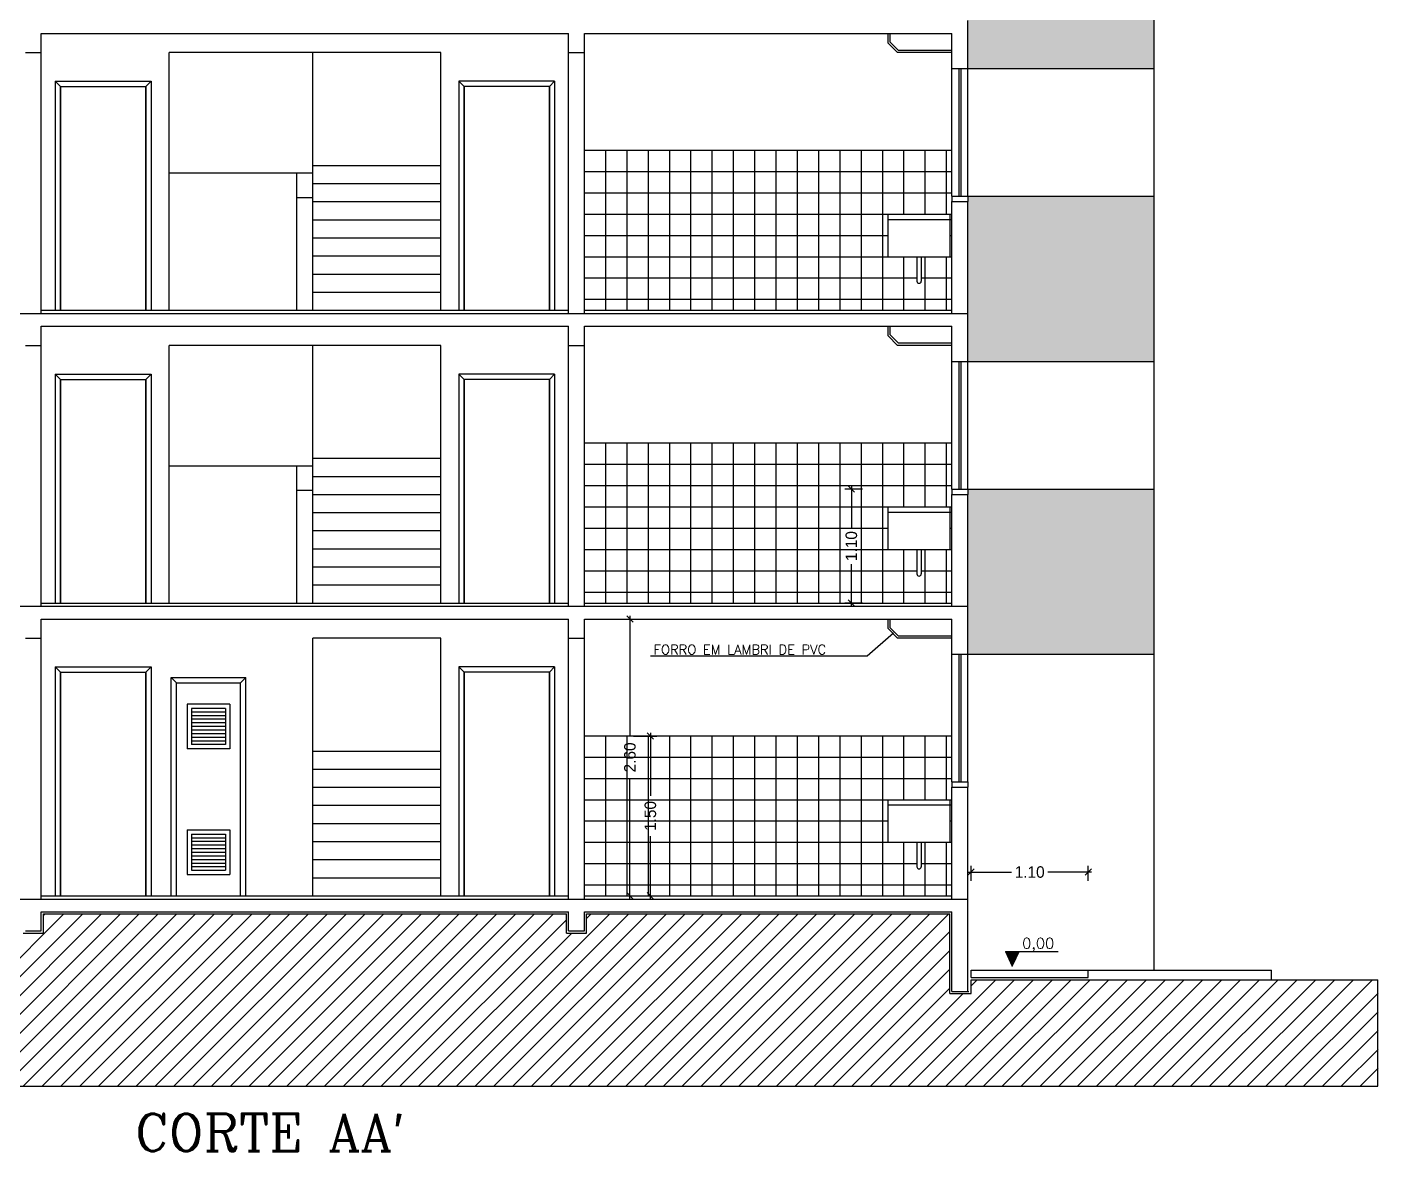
# Model space of a CAD drawing. Extents: x -18 to 75.6, y 22.6 to 43.7.
# Drawn here: x 38.84 to 51.53, y 22.79 to 33.34 of the extents above; entities that cross this region are included whole.
import ezdxf

# ---------------------------------------------------------------- set-up
doc = ezdxf.new("R2010")
doc.units = 0
doc.header["$LTSCALE"] = 2
doc.layers.get('0').update_dxf_attribs({"linetype": 'CONTINUOUS'})
doc.layers.get('DEFPOINTS').update_dxf_attribs({"linetype": 'CONTINUOUS'})
for name, color, linetype in [('CONCRETO', 5, 'CONTINUOUS'), ('COTAS', 244, 'CONTINUOUS'), ('EQUIPAMENTOS', 1, 'CONTINUOUS'), ('ESQUADRIAEMFACHADA', 1, 'CONTINUOUS'), ('ESQUADRIAS', 244, 'CONTINUOUS'), ('PAREDE', 7, 'CONTINUOUS'), ('PAREDECORTE', 3, 'CONTINUOUS'), ('PISO', 30, 'CONTINUOUS'), ('TERRENOEMCORTE', 244, 'CONTINUOUS'), ('TEXTO', 1, 'CONTINUOUS')]:
    doc.layers.add(name, color=color, linetype=linetype)
doc.styles.add('ROMANC', font='ROMANC.SHX')
doc.dimstyles.get("Standard").update_dxf_attribs({"dimtxt": 0.18, "dimasz": 0.18, "dimexe": 0.18, "dimexo": 0.0625, "dimgap": 0.09, "dimtad": 0, "dimtih": 1, "dimtoh": 1, "dimdec": 4, "dimzin": 0, "dimtxsty": 'STANDARD', "dimcen": 0.09, "dimazin": 3, "dimtfac": 1, "dimtdec": 4, "dimtofl": 0, "dimtmove": 0, "dimatfit": 3, "dimtolj": 1, "dimtzin": 0})

# ---------------------------------------------------------------- blocks, each defined once
blk = doc.blocks.new('_OBLIQUE')
at = {"color": 0, "linetype": 'BYBLOCK'}
blk.add_line((-0.5, -0.5), (0.5, 0.5), dxfattribs=at)
blk = doc.blocks.new('*D13')
at = {"color": 244, "linetype": 'BYBLOCK', "ltscale": 0.2}
for p, q in [((106.626, 26.182), (107.035, 26.182)), ((106.656, 26.101), (106.656, 26.242)), ((107.786, 26.182), (107.377, 26.182)), ((107.756, 26.101), (107.756, 26.242))]:
    blk.add_line(p, q, dxfattribs=at)
at = {"layer": 'DEFPOINTS', "color": 0, "linetype": 'BYBLOCK', "ltscale": 0.2}
for p in [(107.756, 26.182), (106.656, 25.261), (107.756, 25.261)]:
    blk.add_point(p, dxfattribs=at)
at = {"color": 244, "linetype": 'BYBLOCK', "ltscale": 0.2, "xscale": 0.06, "yscale": 0.06, "zscale": 0.06, "rotation": 180}
blk.add_blockref('_OBLIQUE', (106.656, 26.182), dxfattribs=at)
at = {"color": 244, "linetype": 'BYBLOCK', "ltscale": 0.2, "xscale": 0.06, "yscale": 0.06, "zscale": 0.06}
blk.add_blockref('_OBLIQUE', (107.756, 26.182), dxfattribs=at)
at = {"color": 30, "linetype": 'BYBLOCK', "ltscale": 0.2, "insert": (107.206, 26.182), "char_height": 0.108, "attachment_point": 5}
blk.add_mtext('\\A1;1.10', dxfattribs=at)
blk = doc.blocks.new('*X3')
at = {"color": 0}
for p, q in [((191.8346, 96.81), (191.8357, 96.8112)), ((191.8352, 96.8088), (191.8375, 96.8112)), ((191.8357, 96.8076), (191.8392, 96.8112)), ((191.8363, 96.8064), (191.841, 96.8112)), ((191.8369, 96.8052), (191.8428, 96.8112)), ((191.8374, 96.804), (191.8445, 96.8112)), ((191.838, 96.8028), (191.8463, 96.8112)), ((191.8386, 96.8016), (191.8481, 96.8112)), ((191.8391, 96.8004), (191.8498, 96.8112)), ((191.8397, 96.7992), (191.8516, 96.8112)), ((191.8403, 96.798), (191.8534, 96.8112)), ((191.8408, 96.7968), (191.8551, 96.8112)), ((191.8414, 96.7956), (191.8569, 96.8112)), ((191.842, 96.7944), (191.8587, 96.8112)), ((191.8425, 96.7932), (191.8605, 96.8112)), ((191.8431, 96.792), (191.8622, 96.8112)), ((191.8436, 96.7908), (191.864, 96.8112)), ((191.8442, 96.7896), (191.8658, 96.8112)), ((191.8448, 96.7884), (191.8675, 96.8112)), ((191.8453, 96.7872), (191.8693, 96.8112)), ((191.8459, 96.786), (191.8711, 96.8112)), ((191.8465, 96.7848), (191.8728, 96.8112)), ((191.847, 96.7836), (191.8746, 96.8112)), ((191.8476, 96.7824), (191.8764, 96.8112)), ((191.8482, 96.7812), (191.8781, 96.8112)), ((191.8487, 96.78), (191.8799, 96.8112)), ((191.8493, 96.7788), (191.8817, 96.8112)), ((191.8499, 96.7776), (191.8834, 96.8112)), ((191.8504, 96.7764), (191.8852, 96.8112)), ((191.851, 96.7752), (191.887, 96.8112)), ((191.8516, 96.774), (191.8887, 96.8112)), ((191.8521, 96.7728), (191.8905, 96.8112)), ((191.8527, 96.7716), (191.8923, 96.8112)), ((191.8533, 96.7704), (191.894, 96.8112)), ((191.8538, 96.7692), (191.8958, 96.8112)), ((191.8544, 96.768), (191.8976, 96.8112)), ((191.855, 96.7668), (191.8972, 96.809)), ((191.8555, 96.7656), (191.8957, 96.8057)), ((191.8561, 96.7644), (191.8942, 96.8025)), ((191.8567, 96.7632), (191.8927, 96.7992)), ((191.8572, 96.762), (191.8913, 96.796)), ((191.8578, 96.7608), (191.8898, 96.7928)), ((191.8584, 96.7596), (191.8883, 96.7895)), ((191.8589, 96.7584), (191.8868, 96.7863)), ((191.8595, 96.7572), (191.8853, 96.783)), ((191.8601, 96.756), (191.8839, 96.7798)), ((191.8606, 96.7548), (191.8824, 96.7765)), ((191.8612, 96.7536), (191.8809, 96.7733)), ((191.8618, 96.7524), (191.8794, 96.77)), ((191.8623, 96.7512), (191.8779, 96.7668)), ((191.8629, 96.75), (191.8765, 96.7635)), ((191.8635, 96.7488), (191.875, 96.7603)), ((191.864, 96.7476), (191.8735, 96.757)), ((191.8646, 96.7464), (191.872, 96.7538)), ((191.8652, 96.7452), (191.8705, 96.7505)), ((191.8657, 96.744), (191.8691, 96.7473)), ((191.8663, 96.7428), (191.8676, 96.744))]:
    blk.add_line(p, q, dxfattribs=at)
blk = doc.blocks.new('*X15')
at = {"color": 0, "linetype": 'CONTINUOUS', "ltscale": 0.2}
for p, q in [((29.935, 23.395), (31.554, 25.013)), ((30.112, 23.395), (31.731, 25.013)), ((30.289, 23.395), (31.907, 25.013)), ((30.466, 23.395), (32.084, 25.013)), ((30.643, 23.395), (32.261, 25.013)), ((30.819, 23.395), (32.438, 25.013)), ((30.996, 23.395), (32.615, 25.013)), ((31.173, 23.395), (32.791, 25.013)), ((31.35, 23.395), (32.968, 25.013)), ((31.363, 24.999), (31.377, 25.013)), ((31.526, 23.395), (33.145, 25.013)), ((31.703, 23.395), (33.322, 25.013)), ((31.88, 23.395), (33.498, 25.013)), ((32.057, 23.395), (33.675, 25.013)), ((32.234, 23.395), (33.852, 25.013)), ((32.41, 23.395), (34.029, 25.013)), ((32.587, 23.395), (34.206, 25.013)), ((32.764, 23.395), (34.382, 25.013)), ((32.941, 23.395), (34.559, 25.013)), ((33.117, 23.395), (34.736, 25.013)), ((33.294, 23.395), (34.913, 25.013)), ((33.471, 23.395), (35.089, 25.013)), ((33.648, 23.395), (35.266, 25.013)), ((33.825, 23.395), (35.443, 25.013)), ((34.001, 23.395), (35.62, 25.013)), ((34.178, 23.395), (35.797, 25.013)), ((34.355, 23.395), (35.973, 25.013)), ((34.532, 23.395), (36.15, 25.013)), ((35.062, 23.395), (36.68, 25.013)), ((35.239, 23.395), (36.857, 25.013)), ((35.416, 23.395), (37.034, 25.013)), ((35.592, 23.395), (37.211, 25.013)), ((35.769, 23.395), (37.388, 25.013)), ((35.946, 23.395), (37.564, 25.013)), ((36.123, 23.395), (37.741, 25.013)), ((36.299, 23.395), (37.918, 25.013)), ((36.463, 24.972), (36.504, 25.013)), ((36.476, 23.395), (38.095, 25.013)), ((36.653, 23.395), (38.271, 25.013)), ((36.83, 23.395), (38.448, 25.013)), ((37.007, 23.395), (38.625, 25.013)), ((37.183, 23.395), (38.802, 25.013)), ((37.36, 23.395), (38.979, 25.013)), ((37.537, 23.395), (39.155, 25.013)), ((37.714, 23.395), (39.332, 25.013)), ((37.89, 23.395), (39.509, 25.013)), ((38.067, 23.395), (39.686, 25.013)), ((38.244, 23.395), (39.862, 25.013)), ((34.708, 23.395), (36.273, 24.959)), ((34.885, 23.395), (36.324, 24.833)), ((38.421, 23.395), (39.873, 24.847)), ((38.598, 23.395), (39.873, 24.67)), ((38.774, 23.395), (39.873, 24.493)), ((39.305, 23.395), (40.305, 24.395)), ((39.481, 23.395), (40.481, 24.395)), ((39.658, 23.395), (40.658, 24.395)), ((39.835, 23.395), (40.835, 24.395)), ((40.012, 23.395), (41.012, 24.395)), ((40.072, 24.339), (40.128, 24.395)), ((40.189, 23.395), (41.189, 24.395)), ((40.365, 23.395), (41.365, 24.395)), ((40.542, 23.395), (41.542, 24.395)), ((40.719, 23.395), (41.719, 24.395)), ((40.896, 23.395), (41.896, 24.395)), ((41.072, 23.395), (42.072, 24.395)), ((41.249, 23.395), (42.249, 24.395)), ((41.426, 23.395), (42.426, 24.395)), ((41.603, 23.395), (42.603, 24.395)), ((41.78, 23.395), (42.78, 24.395)), ((41.956, 23.395), (42.956, 24.395)), ((42.133, 23.395), (43.133, 24.395)), ((42.31, 23.395), (43.31, 24.395)), ((42.487, 23.395), (43.487, 24.395)), ((42.663, 23.395), (43.663, 24.395)), ((42.84, 23.395), (43.84, 24.395)), ((38.951, 23.395), (39.873, 24.316)), ((39.128, 23.395), (39.998, 24.265)), ((43.017, 23.395), (43.893, 24.27)), ((43.194, 23.395), (43.893, 24.094)), ((43.371, 23.395), (43.893, 23.917)), ((43.547, 23.395), (43.893, 23.74)), ((43.724, 23.395), (43.893, 23.563))]:
    blk.add_line(p, q, dxfattribs=at)
blk = doc.blocks.new('*D32')
at = {"color": 244, "linetype": 'BYBLOCK', "ltscale": 0.2}
for p, q in [((45.717, 34.933), (45.937, 34.933)), ((45.877, 34.963), (45.877, 34.372)), ((45.877, 33.403), (45.877, 33.994)), ((45.717, 33.433), (45.937, 33.433))]:
    blk.add_line(p, q, dxfattribs=at)
at = {"layer": 'DEFPOINTS', "color": 0, "linetype": 'BYBLOCK', "ltscale": 0.2}
for p in [(44.877, 34.933), (44.877, 33.433), (45.877, 33.433)]:
    blk.add_point(p, dxfattribs=at)
at = {"color": 244, "linetype": 'BYBLOCK', "ltscale": 0.2, "xscale": 0.06, "yscale": 0.06, "zscale": 0.06}
for p, rotation in [((45.877, 34.933), 90), ((45.877, 33.433), 270)]:
    blk.add_blockref('_OBLIQUE', p, dxfattribs=dict(at, rotation=rotation))
at = {"color": 30, "linetype": 'BYBLOCK', "ltscale": 0.2, "insert": (45.877, 34.183), "char_height": 0.108, "attachment_point": 5, "rotation": 90}
blk.add_mtext('\\A1;1.50', dxfattribs=at)
blk = doc.blocks.new('*D33')
at = {"color": 244, "linetype": 'BYBLOCK', "ltscale": 0.2}
for p, q in [((44.917, 36.033), (45.137, 36.033)), ((45.077, 36.063), (45.077, 34.94)), ((45.077, 33.403), (45.077, 34.526)), ((44.917, 33.433), (45.137, 33.433))]:
    blk.add_line(p, q, dxfattribs=at)
at = {"layer": 'DEFPOINTS', "color": 0, "linetype": 'BYBLOCK', "ltscale": 0.2}
for p in [(44.077, 36.033), (44.077, 33.433), (45.077, 33.433)]:
    blk.add_point(p, dxfattribs=at)
at = {"color": 244, "linetype": 'BYBLOCK', "ltscale": 0.2, "xscale": 0.06, "yscale": 0.06, "zscale": 0.06}
for p, rotation in [((45.077, 36.033), 90), ((45.077, 33.433), 270)]:
    blk.add_blockref('_OBLIQUE', p, dxfattribs=dict(at, rotation=rotation))
at = {"color": 30, "linetype": 'BYBLOCK', "ltscale": 0.2, "insert": (45.077, 34.733), "char_height": 0.108, "attachment_point": 5, "rotation": 90}
blk.add_mtext('\\A1;2.60', dxfattribs=at)
blk = doc.blocks.new('*D43')
at = {"color": 244, "linetype": 'BYBLOCK', "ltscale": 0.2}
for p, q in [((46.687, 29.003), (46.523, 29.003)), ((46.583, 29.033), (46.583, 28.639)), ((46.583, 27.903), (46.583, 28.297)), ((46.687, 27.933), (46.523, 27.933))]:
    blk.add_line(p, q, dxfattribs=at)
at = {"layer": 'DEFPOINTS', "color": 0, "linetype": 'BYBLOCK', "ltscale": 0.2}
for p in [(47.527, 29.003), (46.583, 27.933), (47.527, 27.933)]:
    blk.add_point(p, dxfattribs=at)
at = {"color": 244, "linetype": 'BYBLOCK', "ltscale": 0.2, "xscale": 0.06, "yscale": 0.06, "zscale": 0.06}
for p, rotation in [((46.583, 29.003), 90), ((46.583, 27.933), 270)]:
    blk.add_blockref('_OBLIQUE', p, dxfattribs=dict(at, rotation=rotation))
at = {"color": 30, "linetype": 'BYBLOCK', "ltscale": 0.2, "insert": (46.583, 28.468), "char_height": 0.108, "attachment_point": 5, "rotation": 90}
blk.add_mtext('\\A1;{1.10}', dxfattribs=at)

msp = doc.modelspace()

# ---------------------------------------------------------------- linework, layer by layer
at = {"layer": 'CONCRETO', "color": 5, "linetype": 'CONTINUOUS', "ltscale": 0.2}
for p, q in [((47.677, 32.953), (47.677, 33.403)), ((38.977, 33.283), (43.927, 33.283)), ((38.977, 33.103), (38.977, 33.283)), ((43.927, 33.103), (43.927, 33.283)), ((44.077, 33.283), (47.527, 33.283)), ((44.077, 33.103), (44.077, 33.283)), ((47.527, 32.953), (47.527, 33.283)), ((38.827, 33.103), (38.977, 33.103)), ((43.927, 33.103), (44.077, 33.103)), ((47.527, 32.953), (47.677, 32.953)), ((47.527, 31.753), (47.677, 31.753)), ((47.527, 31.753), (47.527, 31.703)), ((47.677, 31.753), (47.677, 31.703)), ((47.527, 31.703), (47.677, 31.703)), ((35.227, 30.653), (47.677, 30.653)), ((35.227, 30.653), (47.677, 30.653)), ((35.227, 30.653), (47.677, 30.653)), ((47.677, 30.203), (47.677, 30.653)), ((38.977, 30.533), (43.927, 30.533)), ((38.977, 30.353), (38.977, 30.533)), ((43.927, 30.353), (43.927, 30.533)), ((44.077, 30.533), (47.527, 30.533)), ((44.077, 30.353), (44.077, 30.533)), ((47.527, 30.203), (47.527, 30.533)), ((38.827, 30.353), (38.977, 30.353)), ((43.927, 30.353), (44.077, 30.353)), ((47.527, 30.203), (47.677, 30.203)), ((47.527, 29.003), (47.527, 28.953)), ((47.527, 29.003), (47.677, 29.003)), ((47.527, 28.953), (47.677, 28.953)), ((47.677, 29.003), (47.677, 28.953)), ((35.227, 27.903), (47.677, 27.903)), ((35.227, 27.903), (47.677, 27.903)), ((38.977, 27.783), (43.927, 27.783)), ((38.977, 27.603), (38.977, 27.783)), ((43.927, 27.603), (43.927, 27.783)), ((44.077, 27.783), (47.527, 27.783)), ((44.077, 27.603), (44.077, 27.783)), ((47.527, 27.453), (47.527, 27.783)), ((47.677, 27.453), (47.677, 27.903)), ((38.827, 27.603), (38.977, 27.603)), ((43.927, 27.603), (44.077, 27.603)), ((47.527, 27.453), (47.677, 27.453)), ((47.527, 26.253), (47.677, 26.253)), ((47.527, 26.253), (47.527, 26.203)), ((47.527, 26.203), (47.677, 26.203)), ((47.677, 26.253), (47.677, 26.203)), ((35.227, 25.153), (47.677, 25.153)), ((47.677, 24.283), (47.677, 25.153)), ((38.977, 24.853), (38.977, 25.033)), ((38.977, 25.033), (43.927, 25.033)), ((43.927, 24.853), (43.927, 25.033)), ((44.077, 24.853), (44.077, 25.033)), ((44.077, 25.033), (47.527, 25.033)), ((47.527, 24.283), (47.527, 25.033)), ((38.827, 24.853), (38.977, 24.853)), ((43.927, 24.853), (44.077, 24.853)), ((47.527, 24.283), (47.677, 24.283)), ((47.537, 24.285), (47.687, 24.285))]:
    msp.add_line(p, q, dxfattribs=at)
at = {"layer": 'CONCRETO', "color": 244, "linetype": 'CONTINUOUS', "ltscale": 0.2}
for p, q in [((47.199, 31.183), (47.199, 30.956)), ((47.239, 31.183), (47.239, 30.956)), ((47.219, 30.936), (47.219, 30.936)), ((47.199, 28.433), (47.199, 28.206)), ((47.239, 28.433), (47.239, 28.206)), ((47.219, 28.186), (47.219, 28.186)), ((47.199, 25.683), (47.199, 25.456)), ((47.239, 25.683), (47.239, 25.456)), ((47.219, 25.436), (47.219, 25.436))]:
    msp.add_line(p, q, dxfattribs=at)
at = {"layer": 'CONCRETO', "color": 30, "linetype": 'CONTINUOUS', "ltscale": 0.2}
msp.add_line((50.527, 24.395), (50.527, 24.485), dxfattribs=at)
at = {"layer": 'CONCRETO', "color": 5, "ltscale": 0.2}
msp.add_line((47.537, 24.285), (47.687, 24.285), dxfattribs=at)
at = {"layer": 'CONCRETO', "color": 244, "linetype": 'CONTINUOUS', "ltscale": 0.2}
for centre, start, end in [((47.219, 30.956), 180, 270), ((47.219, 30.956), 270, 0), ((47.219, 28.206), 180, 270), ((47.219, 28.206), 270, 0), ((47.219, 25.456), 180, 270), ((47.219, 25.456), 270, 0)]:
    msp.add_arc(centre, 0.02, start, end, dxfattribs=at)
at = {"layer": 'COTAS', "color": 244, "ltscale": 0.2}
for p, q in [((48.029, 24.661), (48.094, 24.523)), ((48.029, 24.661), (48.524, 24.661)), ((48.094, 24.523), (48.158, 24.661))]:
    msp.add_line(p, q, dxfattribs=at)
at = {"layer": 'EQUIPAMENTOS', "color": 30, "linetype": 'CONTINUOUS', "ltscale": 0.2}
for p, q in [((46.927, 33.193), (46.927, 33.283)), ((46.947, 33.201), (46.947, 33.283)), ((46.927, 33.193), (47.017, 33.103)), ((46.947, 33.201), (47.026, 33.123)), ((47.527, 33.123), (47.026, 33.123)), ((47.527, 33.103), (47.017, 33.103)), ((46.927, 30.443), (46.927, 30.533)), ((46.947, 30.451), (46.947, 30.533)), ((46.947, 30.451), (47.026, 30.373)), ((46.927, 30.443), (47.017, 30.353)), ((47.527, 30.353), (47.017, 30.353)), ((47.527, 30.373), (47.026, 30.373)), ((46.927, 27.693), (46.927, 27.783)), ((46.947, 27.701), (46.947, 27.783)), ((46.927, 27.693), (47.017, 27.603)), ((46.947, 27.701), (47.026, 27.623)), ((47.527, 27.603), (47.017, 27.603)), ((47.527, 27.623), (47.026, 27.623))]:
    msp.add_line(p, q, dxfattribs=at)
at = {"layer": 'ESQUADRIAEMFACHADA', "color": 30, "linetype": 'CONTINUOUS', "ltscale": 0.3}
msp.add_line((43.747, 32.783), (43.747, 30.683), dxfattribs=at)
at = {"layer": 'ESQUADRIAS', "color": 1, "linetype": 'CONTINUOUS', "ltscale": 0.2}
for p, q in [((47.527, 31.753), (47.527, 32.953)), ((47.677, 31.753), (47.677, 32.953)), ((47.527, 29.003), (47.527, 30.203)), ((47.677, 29.003), (47.677, 30.203)), ((47.527, 26.253), (47.527, 27.453)), ((47.677, 26.253), (47.677, 27.453))]:
    msp.add_line(p, q, dxfattribs=at)
at = {"layer": 'ESQUADRIAS', "color": 5, "linetype": 'CONTINUOUS', "ltscale": 0.2}
for p, q in [((47.592, 32.953), (47.592, 31.753)), ((47.612, 32.953), (47.612, 31.753)), ((47.592, 30.203), (47.592, 29.003)), ((47.612, 30.203), (47.612, 29.003)), ((47.592, 27.453), (47.592, 26.253)), ((47.612, 27.453), (47.612, 26.253))]:
    msp.add_line(p, q, dxfattribs=at)
at = {"layer": 'ESQUADRIAS', "color": 30, "linetype": 'CONTINUOUS', "ltscale": 0.3}
for p, q in [((39.107, 32.833), (39.107, 30.683)), ((39.107, 32.833), (40.007, 32.833)), ((39.157, 32.783), (39.107, 32.833)), ((39.157, 32.783), (39.157, 30.683)), ((39.157, 32.783), (39.957, 32.783)), ((39.957, 32.783), (40.007, 32.833)), ((39.957, 32.783), (39.957, 30.683)), ((40.007, 32.833), (40.007, 30.683)), ((42.897, 32.833), (42.897, 30.683)), ((43.797, 32.833), (42.897, 32.833)), ((42.947, 32.783), (42.897, 32.833)), ((42.947, 32.783), (42.947, 30.683)), ((43.747, 32.783), (42.947, 32.783)), ((43.747, 32.783), (43.797, 32.833)), ((43.797, 32.833), (43.797, 30.683)), ((39.107, 30.083), (39.107, 27.933)), ((39.157, 30.033), (39.107, 30.083)), ((39.107, 30.083), (40.007, 30.083)), ((39.957, 30.033), (40.007, 30.083)), ((40.007, 30.083), (40.007, 27.933)), ((42.897, 30.083), (42.897, 27.933)), ((43.797, 30.083), (42.897, 30.083)), ((42.947, 30.033), (42.897, 30.083)), ((43.747, 30.033), (43.797, 30.083)), ((43.797, 30.083), (43.797, 27.933)), ((39.157, 30.033), (39.157, 27.933)), ((39.157, 30.033), (39.957, 30.033)), ((39.957, 30.033), (39.957, 27.933)), ((42.947, 30.033), (42.947, 27.933)), ((43.747, 30.033), (42.947, 30.033)), ((43.747, 30.033), (43.747, 27.933)), ((39.107, 27.333), (39.107, 25.183)), ((39.107, 27.333), (40.007, 27.333)), ((39.157, 27.283), (39.107, 27.333)), ((39.157, 27.283), (39.157, 25.183)), ((39.157, 27.283), (39.957, 27.283)), ((39.957, 27.283), (40.007, 27.333)), ((39.957, 27.283), (39.957, 25.183)), ((40.007, 27.333), (40.007, 25.183)), ((42.897, 27.333), (42.897, 25.183)), ((42.947, 27.283), (42.897, 27.333)), ((43.797, 27.333), (42.897, 27.333)), ((42.947, 27.283), (42.947, 25.183)), ((43.747, 27.283), (42.947, 27.283)), ((43.747, 27.283), (43.797, 27.333)), ((43.747, 27.283), (43.747, 25.183)), ((43.797, 27.333), (43.797, 25.183)), ((40.247, 27.183), (40.197, 27.233)), ((40.847, 27.183), (40.897, 27.233)), ((40.747, 26.983), (40.347, 26.983)), ((40.347, 26.983), (40.347, 26.563)), ((40.387, 26.943), (40.387, 26.603)), ((40.707, 26.943), (40.387, 26.943)), ((40.707, 26.909), (40.387, 26.909)), ((40.707, 26.943), (40.707, 26.603)), ((40.747, 26.983), (40.747, 26.563)), ((40.707, 26.875), (40.387, 26.875)), ((40.707, 26.841), (40.387, 26.841)), ((40.707, 26.807), (40.387, 26.807)), ((40.707, 26.773), (40.387, 26.773)), ((40.707, 26.739), (40.387, 26.739)), ((40.707, 26.705), (40.387, 26.705)), ((40.707, 26.671), (40.387, 26.671)), ((40.747, 26.563), (40.347, 26.563)), ((40.707, 26.637), (40.387, 26.637)), ((40.707, 26.603), (40.387, 26.603)), ((40.347, 25.803), (40.747, 25.803)), ((40.347, 25.803), (40.347, 25.383)), ((40.387, 25.763), (40.387, 25.423)), ((40.387, 25.763), (40.707, 25.763)), ((40.707, 25.763), (40.707, 25.423)), ((40.747, 25.803), (40.747, 25.383)), ((40.387, 25.729), (40.707, 25.729)), ((40.387, 25.695), (40.707, 25.695)), ((40.387, 25.661), (40.707, 25.661)), ((40.387, 25.627), (40.707, 25.627)), ((40.387, 25.593), (40.707, 25.593)), ((40.387, 25.559), (40.707, 25.559)), ((40.387, 25.525), (40.707, 25.525)), ((40.347, 25.383), (40.747, 25.383)), ((40.387, 25.491), (40.707, 25.491)), ((40.387, 25.457), (40.707, 25.457)), ((40.387, 25.423), (40.707, 25.423))]:
    msp.add_line(p, q, dxfattribs=at)
at = {"layer": 'ESQUADRIAS', "color": 30, "linetype": 'CONTINUOUS', "ltscale": 0.2}
for p, q in [((39.157, 30.683), (39.157, 32.783)), ((39.957, 30.683), (39.957, 32.783)), ((42.947, 30.683), (42.947, 32.783)), ((43.747, 30.683), (43.747, 32.783)), ((39.157, 27.933), (39.157, 30.033)), ((39.957, 27.933), (39.957, 30.033)), ((42.947, 27.933), (42.947, 30.033)), ((43.747, 27.933), (43.747, 30.033)), ((39.157, 25.183), (39.157, 27.283)), ((39.957, 25.183), (39.957, 27.283)), ((42.947, 25.183), (42.947, 27.283)), ((43.747, 25.183), (43.747, 27.283)), ((40.197, 27.233), (40.897, 27.233)), ((40.197, 25.183), (40.197, 27.233)), ((40.247, 25.183), (40.247, 27.183)), ((40.247, 27.183), (40.847, 27.183)), ((40.847, 25.183), (40.847, 27.183)), ((40.897, 25.183), (40.897, 27.233))]:
    msp.add_line(p, q, dxfattribs=at)
at = {"layer": 'PAREDE', "color": 30, "linetype": 'CONTINUOUS', "ltscale": 0.2}
for p, q in [((49.427, 24.485), (49.427, 36.033)), ((41.527, 31.743), (41.527, 33.103)), ((41.377, 31.743), (41.377, 31.973)), ((41.527, 28.993), (41.527, 30.353)), ((41.377, 28.993), (41.377, 29.223))]:
    msp.add_line(p, q, dxfattribs=at)
at = {"layer": 'PAREDE', "color": 244, "linetype": 'CONTINUOUS', "ltscale": 0.2}
for p, q in [((40.177, 30.683), (40.177, 33.103)), ((42.727, 33.103), (40.177, 33.103)), ((42.727, 30.683), (42.727, 33.103)), ((41.377, 30.683), (41.377, 31.743)), ((41.527, 30.683), (41.527, 31.743)), ((46.927, 31.183), (46.927, 31.583)), ((47.51, 31.183), (47.51, 31.583)), ((42.727, 30.353), (40.177, 30.353)), ((40.177, 27.933), (40.177, 30.353)), ((42.727, 27.933), (42.727, 30.353)), ((41.377, 27.933), (41.377, 28.993)), ((41.527, 27.933), (41.527, 28.993)), ((46.927, 28.433), (46.927, 28.833)), ((47.51, 28.433), (47.51, 28.833)), ((41.527, 25.183), (41.527, 27.603)), ((42.727, 27.603), (41.527, 27.603)), ((42.727, 25.183), (42.727, 27.603)), ((46.927, 25.683), (46.927, 26.083)), ((47.51, 25.683), (47.51, 26.083))]:
    msp.add_line(p, q, dxfattribs=at)
at = {"layer": 'PAREDE', "color": 255, "ltscale": 0.2}
for p, q in [((47.677, 32.953), (49.427, 32.953)), ((47.677, 31.753), (49.427, 31.753)), ((47.677, 30.203), (49.427, 30.203)), ((47.677, 29.003), (49.427, 29.003)), ((47.677, 27.453), (49.427, 27.453))]:
    msp.add_line(p, q, dxfattribs=at)
at = {"layer": 'PAREDE', "color": 253, "ltscale": 0.2}
for points in [[(47.677, 34.503), (49.427, 34.503), (47.677, 32.953), (49.427, 32.953)], [(47.677, 31.753), (49.427, 31.753), (47.677, 30.203), (49.427, 30.203)], [(47.677, 29.003), (49.427, 29.003), (47.677, 27.453), (49.427, 27.453)]]:
    msp.add_solid(points, dxfattribs=at)
at = {"layer": 'PAREDECORTE', "color": 3, "linetype": 'CONTINUOUS', "ltscale": 0.2}
for p, q in [((38.977, 30.653), (38.977, 33.103)), ((43.927, 30.653), (43.927, 33.103)), ((44.077, 30.653), (44.077, 33.103)), ((47.527, 30.653), (47.527, 31.703)), ((47.677, 30.653), (47.677, 31.703)), ((38.977, 27.903), (38.977, 30.353)), ((43.927, 27.903), (43.927, 30.353)), ((44.077, 27.903), (44.077, 30.353)), ((47.527, 27.903), (47.527, 28.953)), ((47.677, 27.903), (47.677, 28.953)), ((38.977, 25.153), (38.977, 27.603)), ((43.927, 25.153), (43.927, 27.603)), ((44.077, 25.153), (44.077, 27.603)), ((47.527, 25.153), (47.527, 26.203)), ((47.677, 25.153), (47.677, 26.203))]:
    msp.add_line(p, q, dxfattribs=at)
at = {"layer": 'PISO', "color": 30, "linetype": 'CONTINUOUS', "ltscale": 0.2}
for p, q in [((47.527, 32.183), (44.077, 32.183)), ((44.277, 30.683), (44.277, 32.183)), ((44.477, 30.683), (44.477, 32.183)), ((44.677, 30.683), (44.677, 32.183)), ((44.877, 30.683), (44.877, 32.183)), ((45.077, 30.683), (45.077, 32.183)), ((45.277, 30.683), (45.277, 32.183)), ((45.477, 30.683), (45.477, 32.183)), ((45.677, 30.683), (45.677, 32.183)), ((45.877, 30.683), (45.877, 32.183)), ((46.077, 30.683), (46.077, 32.183)), ((46.277, 30.683), (46.277, 32.183)), ((46.477, 30.683), (46.477, 32.183)), ((46.677, 30.683), (46.677, 32.183)), ((46.877, 30.683), (46.877, 32.183)), ((47.077, 31.583), (47.077, 32.183)), ((47.277, 31.583), (47.277, 32.183)), ((47.477, 31.583), (47.477, 32.183)), ((40.177, 31.973), (41.527, 31.973)), ((41.527, 32.043), (42.727, 32.043)), ((47.527, 31.983), (44.077, 31.983)), ((41.527, 31.873), (42.727, 31.873)), ((41.377, 31.743), (41.527, 31.743)), ((47.527, 31.783), (44.077, 31.783)), ((41.527, 31.703), (42.727, 31.703)), ((41.527, 31.533), (42.727, 31.533)), ((46.927, 31.583), (44.077, 31.583)), ((47.527, 31.583), (47.51, 31.583)), ((47.527, 31.533), (47.51, 31.533)), ((41.527, 31.363), (42.727, 31.363)), ((46.927, 31.383), (44.077, 31.383)), ((47.527, 31.383), (47.51, 31.383)), ((41.527, 31.193), (42.727, 31.193)), ((46.927, 31.183), (44.077, 31.183)), ((47.077, 30.683), (47.077, 31.183)), ((47.277, 30.683), (47.277, 31.183)), ((47.477, 30.683), (47.477, 31.183)), ((47.527, 31.183), (47.51, 31.183)), ((41.527, 31.023), (42.727, 31.023)), ((47.199, 30.983), (44.077, 30.983)), ((47.527, 30.983), (47.239, 30.983)), ((41.527, 30.853), (42.727, 30.853)), ((47.527, 30.783), (44.077, 30.783)), ((38.977, 30.683), (43.927, 30.683)), ((44.077, 30.683), (47.527, 30.683)), ((47.527, 29.433), (44.077, 29.433)), ((44.277, 27.933), (44.277, 29.433)), ((44.477, 27.933), (44.477, 29.433)), ((44.677, 27.933), (44.677, 29.433)), ((44.877, 27.933), (44.877, 29.433)), ((45.077, 27.933), (45.077, 29.433)), ((45.277, 27.933), (45.277, 29.433)), ((45.477, 27.933), (45.477, 29.433)), ((45.677, 27.933), (45.677, 29.433)), ((45.877, 27.933), (45.877, 29.433)), ((46.077, 27.933), (46.077, 29.433)), ((46.277, 27.933), (46.277, 29.433)), ((46.477, 27.933), (46.477, 29.433)), ((46.677, 27.933), (46.677, 29.433)), ((46.877, 27.933), (46.877, 29.433)), ((47.077, 28.833), (47.077, 29.433)), ((47.277, 28.833), (47.277, 29.433)), ((47.477, 28.833), (47.477, 29.433)), ((40.177, 29.223), (41.527, 29.223)), ((41.527, 29.293), (42.727, 29.293)), ((47.527, 29.233), (44.077, 29.233)), ((41.527, 29.123), (42.727, 29.123)), ((41.377, 28.993), (41.527, 28.993)), ((41.527, 28.953), (42.727, 28.953)), ((47.527, 29.033), (44.077, 29.033)), ((46.927, 28.833), (44.077, 28.833)), ((47.527, 28.833), (47.51, 28.833)), ((41.527, 28.783), (42.727, 28.783)), ((47.527, 28.783), (47.51, 28.783)), ((41.527, 28.613), (42.727, 28.613)), ((46.927, 28.633), (44.077, 28.633)), ((47.527, 28.633), (47.51, 28.633)), ((41.527, 28.443), (42.727, 28.443)), ((46.927, 28.433), (44.077, 28.433)), ((47.077, 27.933), (47.077, 28.433)), ((47.277, 27.933), (47.277, 28.433)), ((47.477, 27.933), (47.477, 28.433)), ((47.527, 28.433), (47.51, 28.433)), ((41.527, 28.273), (42.727, 28.273)), ((47.199, 28.233), (44.077, 28.233)), ((47.527, 28.233), (47.239, 28.233)), ((41.527, 28.103), (42.727, 28.103)), ((47.527, 28.033), (44.077, 28.033)), ((38.977, 27.933), (43.927, 27.933)), ((44.077, 27.933), (47.527, 27.933)), ((47.527, 26.683), (44.077, 26.683)), ((44.277, 25.183), (44.277, 26.683)), ((44.477, 25.183), (44.477, 26.683)), ((44.677, 25.183), (44.677, 26.683)), ((44.877, 25.183), (44.877, 26.683)), ((45.077, 25.183), (45.077, 26.683)), ((45.277, 25.183), (45.277, 26.683)), ((45.477, 25.183), (45.477, 26.683)), ((45.677, 25.183), (45.677, 26.683)), ((45.877, 25.183), (45.877, 26.683)), ((46.077, 25.183), (46.077, 26.683)), ((46.277, 25.183), (46.277, 26.683)), ((46.477, 25.183), (46.477, 26.683)), ((46.677, 25.183), (46.677, 26.683)), ((46.877, 25.183), (46.877, 26.683)), ((47.077, 26.083), (47.077, 26.683)), ((47.277, 26.083), (47.277, 26.683)), ((47.477, 26.083), (47.477, 26.683)), ((41.527, 26.543), (42.727, 26.543)), ((47.527, 26.483), (44.077, 26.483)), ((41.527, 26.373), (42.727, 26.373)), ((47.527, 26.283), (44.077, 26.283)), ((41.527, 26.203), (42.727, 26.203)), ((41.527, 26.033), (42.727, 26.033)), ((46.927, 26.083), (44.077, 26.083)), ((47.527, 26.083), (47.51, 26.083)), ((47.527, 26.033), (47.51, 26.033)), ((46.927, 25.883), (44.077, 25.883)), ((47.527, 25.883), (47.51, 25.883)), ((41.527, 25.863), (42.727, 25.863)), ((41.527, 25.693), (42.727, 25.693)), ((46.927, 25.683), (44.077, 25.683)), ((47.077, 25.183), (47.077, 25.683)), ((47.277, 25.183), (47.277, 25.683)), ((47.477, 25.183), (47.477, 25.683)), ((47.527, 25.683), (47.51, 25.683)), ((41.527, 25.523), (42.727, 25.523)), ((47.199, 25.483), (44.077, 25.483)), ((47.527, 25.483), (47.239, 25.483)), ((41.527, 25.353), (42.727, 25.353)), ((47.527, 25.283), (44.077, 25.283)), ((38.977, 25.183), (43.927, 25.183)), ((44.077, 25.183), (47.527, 25.183))]:
    msp.add_line(p, q, dxfattribs=at)
at = {"layer": 'PISO', "color": 244, "linetype": 'CONTINUOUS', "ltscale": 0.2}
for p, q in [((47.51, 31.583), (46.927, 31.583)), ((47.51, 31.533), (46.927, 31.533)), ((47.477, 31.583), (47.077, 31.583)), ((47.51, 31.183), (46.927, 31.183)), ((47.51, 28.833), (46.927, 28.833)), ((47.477, 28.833), (47.077, 28.833)), ((47.51, 28.783), (46.927, 28.783)), ((47.51, 28.433), (46.927, 28.433)), ((47.51, 26.083), (46.927, 26.083)), ((47.51, 26.033), (46.927, 26.033)), ((47.477, 26.083), (47.077, 26.083)), ((47.51, 25.683), (46.927, 25.683))]:
    msp.add_line(p, q, dxfattribs=at)
at = {"layer": 'PISO', "color": 244, "ltscale": 0.2}
for p, q in [((47.707, 24.415), (47.707, 24.485)), ((47.707, 24.485), (48.807, 24.485)), ((48.807, 24.415), (48.807, 24.485)), ((47.707, 24.415), (48.807, 24.415))]:
    msp.add_line(p, q, dxfattribs=at)
at = {"layer": 'TERRENOEMCORTE', "color": 244, "linetype": 'CONTINUOUS', "ltscale": 0.2}
for p, q in [((38.997, 24.833), (38.997, 25.013)), ((38.997, 25.013), (43.907, 25.013)), ((43.907, 24.833), (43.907, 25.013)), ((44.097, 24.833), (44.097, 25.013)), ((44.097, 25.013), (47.507, 25.013)), ((47.507, 24.265), (47.507, 25.013)), ((38.807, 24.833), (38.997, 24.833)), ((43.907, 24.833), (44.097, 24.833)), ((47.707, 24.265), (47.707, 24.395)), ((47.707, 24.395), (51.527, 24.395)), ((51.527, 23.395), (51.527, 24.395)), ((47.507, 24.265), (47.707, 24.265)), ((31.377, 23.395), (51.527, 23.395))]:
    msp.add_line(p, q, dxfattribs=at)
at = {"layer": 'TERRENOEMCORTE', "color": 30, "linetype": 'CONTINUOUS', "ltscale": 0.2}
msp.add_line((48.807, 24.485), (50.527, 24.485), dxfattribs=at)
at = {"layer": 'TEXTO', "color": 244, "linetype": 'CONTINUOUS', "ltscale": 0.2}
msp.add_line((46.732, 27.437), (46.98, 27.654), dxfattribs=at)
at = {"layer": 'TEXTO', "color": 244, "linetype": 'CONTINUOUS', "ltscale": 0.3}
msp.add_line((44.698, 27.437), (46.732, 27.437), dxfattribs=at)

# ---------------------------------------------------------------- block references
at = {"layer": 'COTAS', "color": 244, "ltscale": 0.2, "xscale": 2, "yscale": 2, "zscale": 2}
msp.add_blockref('*X3', (-335.639, -168.961), dxfattribs=at)
at = {"layer": 'TERRENOEMCORTE', "color": 30, "linetype": 'CONTINUOUS', "ltscale": 0.2}
msp.add_blockref('*X15', (7.635, 0), dxfattribs=at)

# ---------------------------------------------------------------- texts
at = {"layer": 'COTAS', "color": 244, "ltscale": 0.2, "style": 'ROMANC'}
msp.add_text('0,00', height=0.1, dxfattribs=at).set_placement((48.187, 24.687))
at = {"layer": 'TEXTO', "color": 30, "linetype": 'CONTINUOUS', "ltscale": 0.3, "style": 'ROMANC'}
msp.add_text('FORRO EM LAMBRI DE PVC', height=0.09, rotation=360, dxfattribs=at).set_placement((44.726, 27.451))
at = {"layer": 'TEXTO', "color": 5, "ltscale": 0.3, "style": 'ROMANC'}
msp.add_text("CORTE AA'", height=0.35, dxfattribs=at).set_placement((39.857, 22.786))

# ---------------------------------------------------------------- dimensions: what is measured, and where the dimension line sits
at = {"layer": 'COTAS', "color": 30, "ltscale": 0.2}
for base, p1, p2, picture, middle, set_off in [((44.504, 25.183), (43.504, 27.783), (43.504, 25.183), '*D33', (44.504, 26.483), (-0.573, -8.25)), ((44.696, 25.183), (43.696, 26.683), (43.696, 25.183), '*D32', (44.696, 25.933), (-1.181, -8.25))]:
    dim = msp.add_linear_dim(base=base, p1=p1, p2=p2, angle=90, dimstyle='STANDARD', override={"dimscale": 0.6, "dimasz": 0.1, "dimexe": 0.1, "dimexo": 1.4, "dimtih": 0, "dimtoh": 0, "dimdec": 2, "dimblk1": 'OBLIQUE', "dimblk2": 'OBLIQUE', "dimsah": 1, "dimdle": 0.05, "dimclrd": 244, "dimclre": 244, "dimclrt": 30}, dxfattribs=at)
    dim.commit()
    dim.dimension.update_dxf_attribs({"geometry": picture, "text_midpoint": middle, "insert": set_off})
at = {"layer": 'COTAS', "color": 244, "linetype": 'CONTINUOUS', "ltscale": 0.2}
dim = msp.add_linear_dim(base=(48.807, 25.407), p1=(47.707, 24.485), p2=(48.807, 24.485), dimstyle='STANDARD', override={"dimscale": 0.6, "dimasz": 0.1, "dimexe": 0.1, "dimexo": 1.4, "dimtih": 0, "dimtoh": 0, "dimdec": 2, "dimblk1": 'OBLIQUE', "dimblk2": 'OBLIQUE', "dimsah": 1, "dimdle": 0.05, "dimclrd": 244, "dimclre": 244, "dimclrt": 30}, dxfattribs=at)
dim.commit()
dim.dimension.update_dxf_attribs({"geometry": '*D13', "text_midpoint": (48.257, 25.407), "insert": (-58.949, -0.776)})
at = {"layer": 'TERRENOEMCORTE', "color": 30, "ltscale": 0.2}
dim = msp.add_linear_dim(base=(46.583, 27.933), p1=(47.527, 29.003), p2=(47.527, 27.933), angle=90, text='{1.10}', dimstyle='STANDARD', override={"dimscale": 0.6, "dimasz": 0.1, "dimexe": 0.1, "dimexo": 1.4, "dimtih": 0, "dimtoh": 0, "dimdec": 2, "dimblk1": 'OBLIQUE', "dimblk2": 'OBLIQUE', "dimsah": 1, "dimdle": 0.05, "dimclrd": 244, "dimclre": 244, "dimclrt": 30}, dxfattribs=at)
dim.commit()
dim.dimension.update_dxf_attribs({"geometry": '*D43', "text_midpoint": (46.583, 28.468)})

doc.saveas('drawing.dxf')
